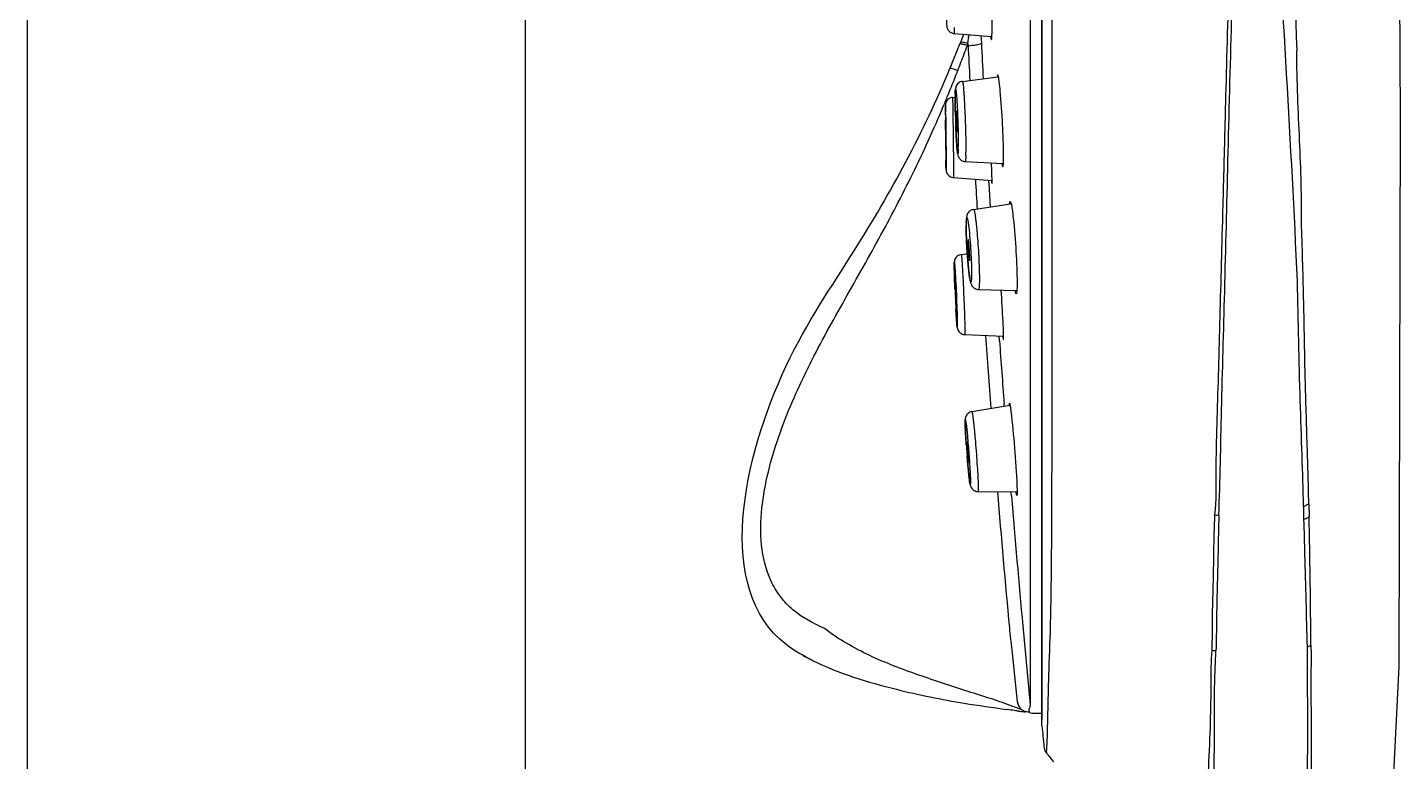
# Model space of a CAD drawing. Header units: millimetres. Extents: x 1664 to 1961, y 530 to 950.
# Drawn here: x 1847.3 to 1899.5, y 731.5 to 759.4 of the extents above; entities that cross this region are included whole.
import ezdxf

# ---------------------------------------------------------------- set-up
doc = ezdxf.new("R2010")
doc.units = ezdxf.units.MM
doc.header["$LTSCALE"] = 10
doc.header["$MEASUREMENT"] = 0
doc.layers.get('0').update_dxf_attribs({"color": 2, "linetype": 'CONTINUOUS'})
doc.layers.add('D', color=2, linetype='CONTINUOUS')

msp = doc.modelspace()

# ---------------------------------------------------------------- linework, layer by layer
at = {"color": 7, "linetype": 'Continuous'}
for p, q in [((1885.885, 836.857), (1885.885, 733.122)), ((1885.886, 732.9), (1885.886, 836.876)), ((1885.438, 836.116), (1885.438, 733.704)), ((1882.543, 759.218), (1883.975, 759.105)), ((1882.789, 758.884), (1882.768, 758.831)), ((1882.813, 758.944), (1882.789, 758.884)), ((1882.866, 759.081), (1882.813, 758.944)), ((1882.909, 759.189), (1882.866, 759.081)), ((1883.071, 758.842), (1883.106, 759.123)), ((1883.569, 759.141), (1883.583, 758.858)), ((1883.051, 758.76), (1883.071, 758.842)), ((1883.077, 758.76), (1883.051, 758.76)), ((1882.402, 757.923), (1882.387, 757.888)), ((1882.865, 757.4), (1884.215, 757.566)), ((1882.485, 756.788), (1882.587, 756.798)), ((1882.213, 756.412), (1882.213, 756.46)), ((1882.213, 756.417), (1882.213, 756.23)), ((1882.213, 756.182), (1882.213, 756.215)), ((1882.215, 755.858), (1882.215, 755.933)), ((1882.218, 755.559), (1882.215, 755.858)), ((1882.596, 756.103), (1882.596, 756.119)), ((1882.224, 755.661), (1882.223, 755.637)), ((1882.61, 755.696), (1882.609, 755.725)), ((1882.233, 754.861), (1882.233, 754.885)), ((1882.233, 754.376), (1882.234, 754.301)), ((1882.971, 754.354), (1884.404, 754.278)), ((1882.243, 754.11), (1882.243, 754.062)), ((1882.52, 753.772), (1882.519, 753.74)), ((1882.519, 753.74), (1883.991, 753.628)), ((1882.521, 753.832), (1882.52, 753.772)), ((1883.878, 753.508), (1883.872, 753.612)), ((1883.932, 752.63), (1883.878, 753.508)), ((1883.286, 752.532), (1884.694, 752.743)), ((1882.817, 750.818), (1883.048, 750.849)), ((1882.578, 749.514), (1882.576, 749.572)), ((1882.592, 749.683), (1882.591, 749.659)), ((1883.474, 749.489), (1884.911, 749.452)), ((1882.594, 749.142), (1882.594, 749.159)), ((1882.627, 748.885), (1882.629, 748.909)), ((1882.954, 747.806), (1882.95, 747.773)), ((1882.95, 747.773), (1884.429, 747.709)), ((1884.261, 747.684), (1884.259, 747.717)), ((1884.269, 747.58), (1884.261, 747.684)), ((1884.272, 747.536), (1884.269, 747.58)), ((1883.223, 744.847), (1884.669, 745.086)), ((1884.456, 745.052), (1884.449, 745.148)), ((1884.648, 745.057), (1884.648, 745.101)), ((1882.966, 744.454), (1882.967, 744.488)), ((1883.012, 743.56), (1883.01, 743.576)), ((1883.036, 743.705), (1883.034, 743.681)), ((1883.042, 743.158), (1883.04, 743.183)), ((1883.097, 742.908), (1883.1, 742.932)), ((1883.463, 741.84), (1883.456, 741.808)), ((1883.456, 741.808), (1884.943, 741.792)), ((1884.719, 741.748), (1884.715, 741.795)), ((1884.728, 741.643), (1884.719, 741.748)), ((1895.83, 741.241), (1895.84, 740.746)), ((1896.037, 741.344), (1896.05, 740.85)), ((1885.161, 736.701), (1885.438, 733.704)), ((1885, 733.46), (1884.933, 733.47)), ((1885.524, 733.388), (1885.885, 733.388)), ((1886.069, 732.029), (1886.094, 732.565)), ((1886.127, 731.784), (1886.32, 731.548)), ((1886.32, 731.548), (1886.322, 731.545))]:
    msp.add_line(p, q, dxfattribs=at)
msp.add_lwpolyline([(1896.113, 689.235), (1898.2, 709.486), (1899.475, 735.159), (1899.527, 756.003), (1899.436, 772.652), (1899.066, 786.575), (1898.716, 798.662), (1898.199, 809.371), (1897.369, 818.909), (1896.16, 827.161), (1894.571, 834.08)], dxfattribs=at)
for centre, radius, start, end in [((1882.567, 759.518), 0.3, 254.3722, 265.4014), ((1903.909, 756.449), 20.974, 172.5224, 172.6754), ((1806.563, 789.011), 81.963, 337.91755, 338.39501), ((1749.806, 809.31), 142.512, 338.81401, 339.08755), ((1811.148, 785.891), 76.851, 339.07281, 339.32658), ((1882.131, 756.253), 2.67, 69.851, 72.3281), ((1908.556, 760.858), 25.564, 184.523, 184.7088), ((2401.155, 784.53), 518.718, 182.84761, 182.99392), ((2401.754, 784.726), 518.816, 182.85791, 183.00833), ((1821.263, 783.069), 66.107, 337.6427, 337.8997), ((1835.794, 775.923), 50.27, 337.7176, 338.5281), ((1834.59, 776.398), 51.564, 338.5261, 338.8657), ((1837.104, 775.387), 48.854, 337.1863, 337.7162), ((1890.252, 756.781), 7.666, 179.0506, 179.7325), ((1890.272, 756.766), 7.686, 178.9482, 179.7129), ((1845.864, 755.537), 36.364, 0.9173, 1.2933), ((1972.338, 756.57), 90.126, 180.2159, 180.53092), ((1974.821, 756.603), 92.609, 180.26038, 180.41457), ((1918.062, 757.103), 35.48, 181.4991, 181.9987), ((1918.533, 757.117), 35.951, 181.6168, 182.2186), ((1918.378, 757.11), 35.797, 181.9914, 182.4292), ((1914.404, 756.941), 31.819, 182.429, 182.8467), ((1907.671, 756.609), 25.077, 182.853, 183.2892), ((2011.994, 756.552), 129.78, 180.74652, 180.96052), ((1987.454, 756.174), 105.236, 180.78476, 180.96434), ((1900.686, 756.211), 18.081, 183.2992, 183.7853), ((1875.018, 754.968), 7.686, 358.9482, 359.7129), ((1873.431, 754.759), 9.561, 358.9482, 359.7129), ((1882.987, 754.652), 0.298, 258.4763, 266.9466), ((1851.992, 752.889), 32.008, 1.7973, 2.5276), ((1882.542, 754.039), 0.3, 193.4979, 261.7026), ((1882.541, 754.036), 0.296, 261.6505, 265.6274), ((2407.089, 784.86), 524.662, 183.4073, 183.53164), ((1887.881, 751.927), 4.876, 178.7388, 179.7372), ((1888.01, 751.904), 5.005, 178.8981, 179.7074), ((1886.592, 751.929), 3.586, 178.3563, 178.867), ((1899.895, 752.108), 16.893, 181.6273, 182.7883), ((1904.561, 752.319), 21.563, 182.7446, 183.5999), ((1904.328, 752.299), 21.329, 183.5857, 184.3472), ((1884.817, 750.438), 2.266, 178.8859, 179.7303), ((1947.041, 752.122), 64.515, 182.2043, 182.45687), ((1950.086, 752.248), 67.563, 182.31855, 182.62031), ((1883.482, 749.786), 0.297, 264.0606, 268.5079), ((1950.724, 752.275), 68.201, 182.45269, 182.66729), ((1941.357, 751.833), 58.824, 182.62189, 182.99969), ((1946.075, 752.058), 63.548, 182.66689, 182.86615), ((1926.834, 751.085), 44.282, 182.853, 183.4542), ((1903.861, 749.725), 21.269, 183.5259, 183.7949), ((1882.963, 748.067), 0.294, 264.0884, 267.5068), ((2412.086, 785.191), 529.67, 184.05451, 184.35521), ((2410.533, 785.267), 527.612, 184.10089, 184.36085), ((1881.454, 747.696), 2.974, 0.0021, 0.1899), ((1884.602, 744.47), 1.636, 178.8958, 179.7295), ((1883.452, 744.47), 0.486, 176.3114, 177.885), ((1923.342, 746.402), 40.43, 183.9309, 184.7222), ((1923.4, 746.406), 40.488, 184.0319, 184.5657), ((1920.002, 746.123), 37.079, 184.7185, 185.0671), ((2414.112, 785.349), 531.702, 184.69799, 185.25787), ((2413.999, 785.544), 531.09, 184.7416, 185.27684), ((1882.212, 741.766), 2.731, 0.0082, 0.4047), ((1880.599, 742.321), 7.739, 240.6903, 242.5939), ((1880.913, 742.924), 8.419, 242.5806, 243.4814), ((1873.041, 652.554), 81.784, 81.69647, 81.91309), ((1876.681, 677.534), 56.541, 81.5389, 81.6903), ((1885.295, 735.439), 2.001, 261.5393, 266.3672), ((1885.295, 735.438), 2, 266.3684, 268.7835), ((1885.241, 732.918), 0.521, 82.4646, 88.7808), ((1885.241, 732.917), 0.522, 69.8518, 82.4431), ((1885.524, 733.69), 0.302, 249.8895, 269.9003), ((2409.31, 784.888), 526, 185.6722, 185.75882), ((1886.464, 732.159), 0.502, 185.7805, 198.0024)]:
    msp.add_arc(centre, radius, start, end, dxfattribs=at)
for points, start_tangent, end_tangent in [([(1894.327, 784.888), (1894.755, 775.885), (1895.579, 758.555)], (0.041656, -0.999132), (0.035227, -0.999379)), ([(1892.618, 740.897), (1892.72, 744.898), (1892.838, 749.411), (1892.964, 754.37), (1893.101, 759.706), (1893.247, 765.35), (1893.319, 768.265), (1893.397, 771.23), (1893.486, 774.236), (1893.55, 777.272), (1893.59, 778.799), (1893.644, 780.33), (1893.691, 781.864), (1893.701, 783.4)], (0.03363, 0.999434), (-0.004455, 0.99999)), ([(1893.701, 783.4), (1894.153, 774.324), (1894.699, 765.545), (1895.595, 749.799)], (0.040579, -0.999176), (0.045992, -0.998942)), ([(1893.393, 776.886), (1893.341, 774.256), (1893.267, 771.649), (1893.196, 769.071), (1893.132, 766.53), (1893.002, 761.578), (1892.874, 756.839), (1892.815, 754.564), (1892.757, 752.359), (1892.7, 750.23), (1892.645, 748.182), (1892.592, 746.221), (1892.534, 744.359), (1892.506, 742.585), (1892.453, 740.92)], (-0.01841, -0.999831), (-0.118547, -0.992948)), ([(1883.991, 759.397), (1883.973, 760.239), (1883.927, 761.244)], (0, 1), (-0.057811, 0.998328)), ([(1886.273, 749.407), (1886.272, 752.124), (1886.277, 761.109)], (-0.000255, 1), (0.000389, 1)), ([(1882.253, 759.942), (1882.261, 759.616), (1882.293, 759.396)], (0.017631, -0.999845), (0.403163, -0.915128)), ([(1882.293, 759.396), (1882.37, 759.291), (1882.487, 759.229)], (0.403163, -0.915128), (0.963192, -0.268813)), ([(1882.55, 759.448), (1882.549, 759.349), (1882.548, 759.309), (1882.548, 759.277), (1882.547, 759.251), (1882.546, 759.233), (1882.544, 759.222), (1882.543, 759.218)], (-0.010024, -0.99995), (-0.997052, 0.076735)), ([(1883.984, 759.094), (1883.987, 759.152), (1883.991, 759.397)], (0.060451, 0.998171), (0, 1)), ([(1882.789, 758.884), (1882.803, 758.894), (1882.832, 758.897), (1882.933, 758.883)], (0.367682, 0.929952), (0.974774, -0.223193)), ([(1882.933, 758.883), (1882.965, 758.875), (1883.071, 758.842)], (0.974774, -0.223193), (0.944397, -0.328807)), ([(1883.939, 759.09), (1883.946, 759.047), (1883.953, 759.016), (1883.96, 758.997), (1883.966, 758.99)], (0.152482, -0.988306), (0.989943, -0.14147)), ([(1883.966, 758.99), (1883.971, 758.996), (1883.976, 759.015), (1883.984, 759.094)], (0.989943, -0.14147), (0.060451, 0.998171)), ([(1882.768, 758.831), (1882.782, 758.835), (1882.818, 758.831), (1882.873, 758.818), (1882.942, 758.797)], (0.368243, 0.929729), (0.953145, -0.302515)), ([(1883.077, 758.76), (1883.272, 758.775), (1883.437, 758.8), (1883.546, 758.829), (1883.574, 758.844), (1883.583, 758.858)], (0.998618, 0.052563), (-0.031412, 0.999507)), ([(1895.762, 751.888), (1895.747, 753.516), (1895.688, 755.15), (1895.616, 756.817), (1895.579, 758.555)], (0.000139, 1), (-0.01229, 0.999924)), ([(1877.155, 735.391), (1876.164, 735.988), (1876.164, 746.588), (1878.764, 750.988), (1882.387, 757.888)], (-0.894764, 0.44654), (0.380969, 0.924588)), ([(1882.686, 757.806), (1882.573, 757.846), (1882.478, 757.876), (1882.413, 757.89), (1882.395, 757.891), (1882.387, 757.888)], (-0.936247, 0.351343), (-0.380964, -0.92459)), ([(1882.865, 757.4), (1882.708, 757.332), (1882.617, 757.202)], (-0.992552, -0.121822), (-0.357244, -0.934011)), ([(1882.865, 757.4), (1882.869, 757.396), (1882.874, 757.383), (1882.878, 757.361), (1882.883, 757.331), (1882.893, 757.245), (1882.904, 757.127), (1882.915, 756.98), (1882.927, 756.807), (1882.938, 756.613), (1882.948, 756.401), (1882.967, 755.946), (1882.982, 755.485), (1882.99, 755.06), (1882.992, 754.711)], (0.992422, 0.122876), (-0.005316, -0.999986)), ([(1884.206, 757.645), (1884.196, 757.628), (1884.188, 757.582)], (-0.98456, -0.175046), (-0.111685, -0.993744)), ([(1884.232, 757.579), (1884.218, 757.629), (1884.206, 757.645)], (-0.213189, 0.977011), (-0.98456, -0.175046)), ([(1884.301, 757.041), (1884.265, 757.371), (1884.232, 757.579)], (-0.094718, 0.995504), (-0.213189, 0.977011)), ([(1882.485, 756.788), (1882.341, 756.734), (1882.243, 756.616), (1882.213, 756.468)], (-0.995167, -0.098194), (-0.01643, -0.999865)), ([(1882.485, 756.788), (1882.485, 756.786), (1882.486, 756.781)], (0.988395, 0.151906), (0.074719, -0.997205)), ([(1882.486, 756.781), (1882.487, 756.766), (1882.49, 756.671)], (0.074719, -0.997205), (0.025454, -0.999676)), ([(1882.585, 756.817), (1882.585, 756.681), (1882.594, 756.175)], (-0.005316, -0.999986), (0.026109, -0.999659)), ([(1882.596, 756.119), (1882.591, 756.314), (1882.586, 756.805)], (-0.02771, 0.999616), (0.005316, 0.999986)), ([(1882.617, 757.202), (1882.592, 757.06), (1882.586, 756.908)], (-0.357244, -0.934011), (-0.016818, -0.999859)), ([(1882.587, 756.907), (1882.59, 757), (1882.592, 757.035), (1882.594, 757.061), (1882.597, 757.08), (1882.6, 757.09), (1882.603, 757.091), (1882.607, 757.084), (1882.611, 757.069), (1882.615, 757.045), (1882.62, 757.013), (1882.624, 756.973), (1882.629, 756.925), (1882.634, 756.87), (1882.644, 756.74)], (0.019445, 0.999811), (0.068824, -0.997629)), ([(1884.428, 754.569), (1884.391, 755.763), (1884.301, 757.041)], (0, 1), (-0.094718, 0.995504)), ([(1877.618, 736.607), (1876.417, 737.313), (1875.937, 737.82), (1875.579, 738.42), (1875.226, 739.77), (1875.237, 741.171), (1875.481, 742.553), (1875.88, 743.9), (1876.979, 746.485), (1878.309, 748.96), (1879.681, 751.41), (1880.975, 753.898), (1882.136, 756.445)], (-0.923464, 0.383684), (0.387752, 0.921764)), ([(1882.213, 756.46), (1882.214, 756.485), (1882.216, 756.476), (1882.217, 756.433), (1882.219, 756.357)], (0.01743, 0.999848), (0.023047, -0.999734)), ([(1882.213, 756.215), (1882.213, 756.275), (1882.213, 756.412)], (-0.003658, 0.999993), (0.005316, 0.999986)), ([(1882.49, 756.671), (1882.492, 756.568), (1882.5, 756.096)], (0.025454, -0.999676), (0.014974, -0.999888)), ([(1882.631, 756.267), (1882.629, 756.261), (1882.627, 756.242), (1882.626, 756.213), (1882.626, 756.173)], (-0.992326, -0.123653), (-0.005316, -0.999986)), ([(1882.664, 755.561), (1882.662, 755.765), (1882.658, 755.886), (1882.653, 756.005), (1882.647, 756.112), (1882.644, 756.157), (1882.641, 756.196), (1882.638, 756.226), (1882.636, 756.249), (1882.633, 756.263), (1882.631, 756.267)], (0.005316, 0.999986), (-0.992326, -0.123653)), ([(1882.644, 756.74), (1882.688, 755.819), (1882.704, 754.93)], (0.068824, -0.997629), (-0.005316, -0.999986)), ([(1882.224, 756.119), (1882.238, 754.99), (1882.243, 754.11)], (0.016938, -0.999857), (-0.005316, -0.999986)), ([(1882.5, 756.096), (1882.507, 755.571), (1882.521, 754.05)], (0.014974, -0.999888), (0.00321, -0.999995)), ([(1882.626, 756.173), (1882.628, 755.971), (1882.632, 755.85), (1882.637, 755.731), (1882.643, 755.625), (1882.646, 755.579), (1882.649, 755.54), (1882.651, 755.509), (1882.654, 755.486), (1882.657, 755.472), (1882.659, 755.468)], (-0.005316, -0.999986), (0.992425, -0.122855)), ([(1882.233, 754.885), (1882.232, 755.061), (1882.231, 755.191), (1882.23, 755.33), (1882.228, 755.46), (1882.227, 755.517), (1882.226, 755.567), (1882.225, 755.607), (1882.225, 755.636), (1882.224, 755.647), (1882.224, 755.655), (1882.224, 755.659), (1882.224, 755.661)], (0.005316, 0.999986), (-0.951222, 0.308507)), ([(1882.703, 754.827), (1882.701, 754.755), (1882.698, 754.7), (1882.696, 754.68), (1882.694, 754.663), (1882.692, 754.652), (1882.69, 754.645), (1882.687, 754.643), (1882.685, 754.646), (1882.682, 754.653), (1882.679, 754.665), (1882.676, 754.681), (1882.673, 754.703), (1882.666, 754.758), (1882.659, 754.831), (1882.652, 754.92), (1882.644, 755.023), (1882.637, 755.139), (1882.623, 755.404), (1882.61, 755.696)], (-0.019445, -0.999811), (-0.039505, 0.999219)), ([(1882.659, 755.468), (1882.661, 755.473), (1882.663, 755.492), (1882.664, 755.521), (1882.664, 755.561)], (0.992425, -0.122855), (0.005316, 0.999986)), ([(1882.644, 755.017), (1882.667, 754.739), (1882.679, 754.645), (1882.707, 754.541)], (0.066441, -0.99779), (0.395066, -0.918653)), ([(1882.243, 754.062), (1882.241, 754.037), (1882.24, 754.069), (1882.238, 754.142), (1882.232, 754.403)], (-0.01743, -0.999848), (-0.016941, 0.999856)), ([(1882.234, 754.301), (1882.239, 754.101), (1882.25, 753.969)], (0.01857, -0.999828), (0.23412, -0.972208)), ([(1882.707, 754.541), (1882.789, 754.428), (1882.928, 754.359)], (0.395066, -0.918653), (0.979958, -0.199203)), ([(1882.991, 754.583), (1882.988, 754.484), (1882.983, 754.412), (1882.978, 754.368), (1882.975, 754.357), (1882.971, 754.354)], (-0.019445, -0.999811), (-0.99866, 0.05176)), ([(1884.365, 754.264), (1884.383, 754.187), (1884.391, 754.167), (1884.398, 754.16)], (0.180109, -0.983647), (0.993909, -0.110207)), ([(1884.398, 754.16), (1884.405, 754.166), (1884.411, 754.186), (1884.421, 754.268)], (0.993909, -0.110207), (0.069766, 0.997563)), ([(1884.421, 754.268), (1884.424, 754.326), (1884.428, 754.569)], (0.069766, 0.997563), (0, 1)), ([(1882.521, 754.05), (1882.521, 753.984), (1882.521, 753.832)], (0.00321, -0.999995), (-0.005316, -0.999986)), ([(1883.991, 753.619), (1883.99, 753.672), (1883.985, 753.893)], (0, 1), (-0.030816, 0.999525)), ([(1883.966, 753.615), (1883.972, 753.571), (1883.977, 753.539), (1883.981, 753.52), (1883.984, 753.514)], (0.113203, -0.993572), (0.990386, -0.138329)), ([(1883.984, 753.514), (1883.987, 753.52), (1883.989, 753.54), (1883.99, 753.573), (1883.991, 753.619)], (0.990386, -0.138329), (0, 1)), ([(1884.66, 752.756), (1884.669, 752.81), (1884.681, 752.83)], (0.115188, 0.993344), (0.980265, 0.197686)), ([(1884.681, 752.83), (1884.697, 752.813), (1884.714, 752.756)], (0.980265, 0.197686), (0.238019, -0.971261)), ([(1884.714, 752.756), (1884.753, 752.54), (1884.796, 752.201)], (0.238019, -0.971261), (0.108933, -0.994049)), ([(1883.032, 752.298), (1883.013, 752.175), (1883.006, 752.034)], (-0.266124, -0.963939), (-0.022285, -0.999752)), ([(1883.008, 752.032), (1883.012, 752.124), (1883.015, 752.159), (1883.019, 752.186), (1883.024, 752.205), (1883.029, 752.215), (1883.034, 752.216), (1883.041, 752.209), (1883.047, 752.194), (1883.054, 752.17), (1883.062, 752.138), (1883.069, 752.098), (1883.085, 751.996), (1883.102, 751.866)], (0.028845, 0.999584), (0.117885, -0.993027)), ([(1883.286, 752.532), (1883.109, 752.438), (1883.032, 752.298)], (-0.988919, -0.148457), (-0.266124, -0.963939)), ([(1883.286, 752.532), (1883.3, 752.516), (1883.316, 752.465), (1883.334, 752.379), (1883.352, 752.262), (1883.371, 752.116), (1883.391, 751.944), (1883.41, 751.749), (1883.428, 751.538), (1883.462, 751.083), (1883.487, 750.622), (1883.503, 750.196), (1883.507, 749.847)], (0.98881, 0.149179), (-0.005316, -0.999986)), ([(1884.796, 752.201), (1884.899, 750.923), (1884.942, 749.735)], (0.108933, -0.994049), (0, -1)), ([(1883.005, 751.949), (1883.005, 751.878), (1883.009, 751.628)], (-0.005316, -0.999986), (0.028022, -0.999607)), ([(1883.208, 749.956), (1883.203, 749.854), (1883.199, 749.817), (1883.194, 749.791), (1883.189, 749.776), (1883.182, 749.771), (1883.176, 749.777), (1883.168, 749.794), (1883.152, 749.858), (1883.134, 749.963), (1883.115, 750.103), (1883.096, 750.275), (1883.078, 750.472), (1883.06, 750.687), (1883.044, 750.913), (1883.03, 751.142), (1883.011, 751.576), (1883.006, 751.929)], (-0.028845, -0.999584), (0.005316, 0.999986)), ([(1883.102, 751.866), (1883.179, 750.947), (1883.202, 750.457), (1883.209, 750.058)], (0.117885, -0.993027), (-0.005316, -0.999986)), ([(1896.038, 741.346), (1895.974, 743.711), (1895.899, 746.262), (1895.846, 748.994), (1895.762, 751.888)], (-0.022453, 0.999748), (-0.035323, 0.999376)), ([(1883.083, 751.393), (1883.079, 751.386), (1883.077, 751.368), (1883.075, 751.339), (1883.074, 751.299)], (-0.986291, -0.165017), (-0.005316, -0.999986)), ([(1883.074, 751.299), (1883.08, 751.097), (1883.086, 750.977), (1883.095, 750.858), (1883.105, 750.751), (1883.115, 750.667), (1883.12, 750.636), (1883.124, 750.613), (1883.128, 750.599), (1883.132, 750.595)], (-0.005316, -0.999986), (0.99667, -0.081542)), ([(1883.141, 750.688), (1883.136, 750.892), (1883.129, 751.013), (1883.12, 751.132), (1883.11, 751.239), (1883.1, 751.322), (1883.095, 751.353), (1883.091, 751.375), (1883.087, 751.389), (1883.083, 751.393)], (0.005316, 0.999986), (-0.986291, -0.165017)), ([(1882.817, 750.818), (1882.668, 750.755), (1882.575, 750.628), (1882.552, 750.482)], (-0.991409, -0.130796), (-0.020053, -0.999799)), ([(1882.553, 750.482), (1882.554, 750.499), (1882.555, 750.507), (1882.556, 750.508), (1882.557, 750.507), (1882.558, 750.503), (1882.559, 750.498), (1882.562, 750.481), (1882.565, 750.455), (1882.572, 750.379)], (0.041651, 0.999132), (0.079625, -0.996825)), ([(1882.817, 750.818), (1882.819, 750.814), (1882.822, 750.801), (1882.825, 750.778), (1882.828, 750.746), (1882.832, 750.706), (1882.836, 750.656), (1882.845, 750.534), (1882.855, 750.381), (1882.866, 750.202), (1882.877, 750.001), (1882.888, 749.783), (1882.91, 749.317), (1882.929, 748.849), (1882.944, 748.424), (1882.953, 748.083)], (0.988952, 0.148237), (0.02026, -0.999795)), ([(1883.06, 750.682), (1883.069, 750.567), (1883.098, 750.25)], (0.075872, -0.997118), (0.10294, -0.994688)), ([(1883.132, 750.595), (1883.136, 750.6), (1883.138, 750.618), (1883.14, 750.648), (1883.141, 750.688)], (0.99667, -0.081542), (0.005316, 0.999986)), ([(1882.576, 749.572), (1882.558, 750.1), (1882.552, 750.434)], (-0.039522, 0.999219), (0.005316, 0.999986)), ([(1882.552, 750.434), (1882.552, 750.448), (1882.553, 750.482)], (0.005316, 0.999986), (0.041651, 0.999132)), ([(1882.552, 750.449), (1882.552, 750.405), (1882.554, 750.225)], (-0.005316, -0.999986), (0.022654, -0.999743)), ([(1882.554, 750.225), (1882.558, 750.1), (1882.573, 749.641)], (0.022654, -0.999743), (0.038431, -0.999261)), ([(1882.572, 750.379), (1882.575, 750.33), (1882.588, 750.141)], (0.079625, -0.996825), (0.061388, -0.998114)), ([(1882.588, 750.141), (1882.643, 749.014), (1882.662, 748.475), (1882.668, 748.134)], (0.061388, -0.998114), (-0.005316, -0.999986)), ([(1883.098, 750.25), (1883.139, 749.919), (1883.16, 749.801), (1883.19, 749.697)], (0.10294, -0.994688), (0.363175, -0.931721)), ([(1883.209, 750.058), (1883.209, 750.031), (1883.208, 749.956)], (-0.005316, -0.999986), (-0.028845, -0.999584)), ([(1882.591, 749.659), (1882.595, 749.484), (1882.6, 749.354), (1882.606, 749.216), (1882.612, 749.085), (1882.616, 749.028), (1882.619, 748.979), (1882.621, 748.939), (1882.624, 748.909), (1882.625, 748.899), (1882.626, 748.891), (1882.627, 748.886), (1882.627, 748.884)], (-0.005316, -0.999986), (0.975865, -0.218373)), ([(1882.629, 748.909), (1882.625, 749.084), (1882.62, 749.214), (1882.614, 749.353), (1882.607, 749.483), (1882.604, 749.54), (1882.601, 749.59), (1882.598, 749.63), (1882.596, 749.659), (1882.595, 749.67), (1882.594, 749.677), (1882.593, 749.682), (1882.592, 749.684)], (0.005316, 0.999986), (-0.999956, -0.009372)), ([(1883.19, 749.697), (1883.273, 749.572), (1883.451, 749.491)], (0.363175, -0.931721), (0.994654, -0.103266)), ([(1883.505, 749.719), (1883.501, 749.62), (1883.494, 749.548), (1883.485, 749.504), (1883.474, 749.489)], (-0.028845, -0.999584), (-0.999678, 0.02539)), ([(1883.507, 749.847), (1883.507, 749.813), (1883.505, 749.719)], (-0.005316, -0.999986), (-0.028845, -0.999584)), ([(1884.422, 747.967), (1884.409, 748.269), (1884.336, 749.468)], (-0.036531, 0.999333), (-0.069501, 0.997582)), ([(1884.942, 749.735), (1884.942, 749.651), (1884.935, 749.452)], (0, -1), (-0.068574, -0.997646)), ([(1895.595, 749.799), (1895.7, 745.264), (1895.769, 743.186), (1895.828, 741.241)], (0.023959, -0.999713), (0.028335, -0.999598)), ([(1884.907, 749.323), (1884.898, 749.33), (1884.889, 749.351), (1884.867, 749.435)], (-0.996905, 0.078615), (-0.20399, 0.978973)), ([(1884.935, 749.452), (1884.924, 749.354), (1884.916, 749.33), (1884.907, 749.323)], (-0.068574, -0.997646), (-0.996905, 0.078615)), ([(1886.269, 741.761), (1886.271, 743.494), (1886.273, 749.407)], (0.001475, 0.999999), (-0.000255, 1)), ([(1882.667, 748.086), (1882.666, 748.069), (1882.664, 748.061), (1882.664, 748.06), (1882.663, 748.061), (1882.662, 748.064), (1882.66, 748.07), (1882.658, 748.087), (1882.655, 748.112), (1882.652, 748.145), (1882.648, 748.186), (1882.641, 748.291), (1882.632, 748.423), (1882.623, 748.579), (1882.613, 748.755)], (-0.041651, -0.999132), (-0.052437, 0.998624)), ([(1882.639, 748.317), (1882.654, 748.119), (1882.683, 747.964)], (0.066433, -0.997791), (0.37114, -0.928577)), ([(1882.668, 748.134), (1882.668, 748.12), (1882.667, 748.086)], (-0.005316, -0.999986), (-0.041651, -0.999132)), ([(1882.683, 747.964), (1882.779, 747.837), (1882.933, 747.775)], (0.37114, -0.928577), (0.994694, -0.102882)), ([(1882.953, 748.083), (1882.954, 748.018), (1882.956, 747.865)], (0.02026, -0.999795), (-0.005316, -0.999986)), ([(1884.428, 747.705), (1884.428, 747.757), (1884.422, 747.967)], (-0.003278, 0.999995), (-0.036531, 0.999333)), ([(1882.956, 747.865), (1882.955, 747.848), (1882.954, 747.806)], (-0.005316, -0.999986), (-0.041651, -0.999132)), ([(1884.399, 747.695), (1884.405, 747.65), (1884.411, 747.617), (1884.416, 747.597), (1884.42, 747.59)], (0.134492, -0.990915), (0.994793, -0.101916)), ([(1884.42, 747.59), (1884.424, 747.597), (1884.426, 747.616), (1884.428, 747.65), (1884.428, 747.696)], (0.994793, -0.101916), (0, 1)), ([(1883.223, 744.847), (1883.077, 744.779), (1882.989, 744.654), (1882.965, 744.502)], (-0.986579, -0.163283), (-0.019866, -0.999803)), ([(1883.223, 744.847), (1883.227, 744.843), (1883.231, 744.829), (1883.236, 744.807), (1883.242, 744.776), (1883.256, 744.687), (1883.271, 744.564), (1883.288, 744.412), (1883.307, 744.234), (1883.326, 744.033), (1883.345, 743.816), (1883.384, 743.351), (1883.417, 742.883), (1883.444, 742.458), (1883.46, 742.118)], (0.984862, 0.173338), (0.037301, -0.999304)), ([(1884.648, 745.101), (1884.651, 745.147), (1884.653, 745.159), (1884.656, 745.163)], (0.026534, 0.999648), (0.974069, 0.226253)), ([(1884.656, 745.163), (1884.66, 745.159), (1884.665, 745.146), (1884.677, 745.09)], (0.974069, 0.226253), (0.172912, -0.984937)), ([(1884.677, 745.09), (1884.684, 745.047), (1884.709, 744.861)], (0.172912, -0.984937), (0.120713, -0.992687)), ([(1884.709, 744.861), (1884.841, 743.471), (1884.935, 742.032)], (0.120713, -0.992687), (0.042108, -0.999113)), ([(1882.965, 744.478), (1882.965, 744.431), (1882.971, 744.241)], (-0.005316, -0.999986), (0.041965, -0.999119)), ([(1882.971, 744.252), (1882.969, 744.313), (1882.966, 744.454)], (-0.04005, 0.999198), (0.005316, 0.999986)), ([(1882.967, 744.502), (1882.969, 744.518), (1882.97, 744.524), (1882.972, 744.527), (1882.973, 744.528), (1882.975, 744.527), (1882.976, 744.523), (1882.978, 744.518), (1882.983, 744.501), (1882.988, 744.475), (1882.993, 744.441), (1882.999, 744.4)], (0.065713, 0.997839), (0.135769, -0.990741)), ([(1883.01, 743.576), (1882.997, 743.769), (1882.971, 744.252)], (-0.069817, 0.99756), (-0.04005, 0.999198)), ([(1882.971, 744.241), (1882.977, 744.11), (1883.006, 743.63)], (0.041965, -0.999119), (0.068442, -0.997655)), ([(1882.999, 744.4), (1883.051, 743.92), (1883.109, 743.238), (1883.152, 742.579), (1883.164, 742.327), (1883.167, 742.159)], (0.135769, -0.990741), (-0.005316, -0.999986)), ([(1883.034, 743.681), (1883.041, 743.506), (1883.05, 743.376), (1883.06, 743.238), (1883.072, 743.108), (1883.077, 743.051), (1883.082, 743.002), (1883.087, 742.962), (1883.091, 742.932), (1883.095, 742.914), (1883.097, 742.908)], (-0.005316, -0.999986), (0.990962, -0.134143)), ([(1883.1, 742.932), (1883.092, 743.107), (1883.084, 743.237), (1883.073, 743.376), (1883.062, 743.506), (1883.056, 743.563), (1883.051, 743.612), (1883.046, 743.652), (1883.042, 743.681), (1883.039, 743.699), (1883.036, 743.705)], (0.005316, 0.999986), (-0.995199, -0.097869)), ([(1883.166, 742.111), (1883.161, 742.085), (1883.151, 742.111), (1883.138, 742.188), (1883.122, 742.313), (1883.103, 742.48), (1883.083, 742.683), (1883.062, 742.912), (1883.042, 743.158)], (-0.065713, -0.997839), (-0.080193, 0.996779)), ([(1883.068, 742.848), (1883.08, 742.72), (1883.113, 742.386)], (0.088456, -0.99608), (0.10963, -0.993972)), ([(1883.113, 742.386), (1883.135, 742.201), (1883.156, 742.074)], (0.10963, -0.993972), (0.207796, -0.978172)), ([(1883.167, 742.159), (1883.167, 742.145), (1883.166, 742.111)], (-0.005316, -0.999986), (-0.065713, -0.997839)), ([(1883.156, 742.074), (1883.16, 742.059), (1883.18, 741.995)], (0.207796, -0.978172), (0.396554, -0.918011)), ([(1883.18, 741.995), (1883.283, 741.865), (1883.456, 741.808)], (0.396554, -0.918011), (0.999944, -0.010593)), ([(1883.46, 742.118), (1883.462, 742.052), (1883.465, 741.9)], (0.037301, -0.999304), (-0.005316, -0.999986)), ([(1883.465, 741.9), (1883.465, 741.882), (1883.463, 741.84)], (-0.005316, -0.999986), (-0.065713, -0.997839)), ([(1884.933, 741.66), (1884.928, 741.667), (1884.922, 741.689), (1884.915, 741.726), (1884.906, 741.776)], (-0.99843, 0.05601), (-0.152467, 0.988309)), ([(1884.942, 741.766), (1884.942, 741.72), (1884.94, 741.686), (1884.937, 741.666), (1884.933, 741.66)], (0, -1), (-0.99843, 0.05601)), ([(1884.935, 742.032), (1884.938, 741.959), (1884.942, 741.785)], (0.042108, -0.999113), (0.00692, -0.999976)), ([(1886.115, 733.374), (1886.153, 734.815), (1886.214, 736.714), (1886.252, 739.025), (1886.269, 741.761)], (0.021495, 0.999769), (0.001475, 0.999999)), ([(1896.038, 741.346), (1895.995, 741.309), (1895.828, 741.241)], (-0.695819, -0.718218), (-0.987001, -0.160716)), ([(1892.453, 740.92), (1892.416, 739.518), (1892.398, 738.511), (1892.372, 737.549), (1892.36, 736.636), (1892.347, 735.77)], (-0.047653, -0.998864), (-0.034094, -0.999419)), ([(1892.618, 740.897), (1892.453, 740.92)], (-0.998409, -0.056385), (-0.944788, 0.327684)), ([(1892.618, 740.897), (1892.586, 739.493), (1892.554, 738.162), (1892.527, 736.913), (1892.504, 735.75)], (-0.03229, -0.999479), (-0.046822, -0.998903)), ([(1896.049, 740.849), (1896.006, 740.813), (1895.842, 740.747)], (-0.704828, -0.709378), (-0.986917, -0.161228)), ([(1895.842, 740.747), (1895.878, 739.413), (1895.97, 735.895)], (0.026684, -0.999644), (0.021799, -0.999762)), ([(1896.11, 735.951), (1896.095, 738.242), (1896.049, 740.848)], (0.005004, 0.999987), (-0.021833, 0.999762)), ([(1884.783, 733.64), (1883.978, 733.922), (1883.075, 734.208), (1882.147, 734.509), (1881.209, 734.829), (1879.346, 735.569), (1878.452, 736.038), (1877.618, 736.607)], (-0.940706, 0.339222), (-0.77746, 0.628932)), ([(1884.648, 736.625), (1884.738, 735.787), (1884.95, 733.821)], (0.10971, -0.993964), (0.109671, -0.993968)), ([(1895.97, 735.895), (1895.93, 727.19), (1895.506, 714.766), (1895.15, 708.431), (1894.682, 702.105), (1893.424, 689.484)], (0.009946, -0.999951), (-0.115608, -0.993295)), ([(1896.11, 735.951), (1896.122, 735.174), (1896.115, 734.297), (1896.126, 733.341), (1896.133, 732.303), (1896.131, 731.179), (1896.128, 729.962), (1896.124, 728.652), (1896.111, 727.254), (1896.059, 724.269), (1895.979, 721.149), (1895.871, 717.981), (1895.734, 714.804), (1895.576, 711.626), (1895.386, 708.45), (1894.92, 702.106), (1894.351, 695.772), (1893.672, 689.449)], (0.087906, -0.996129), (-0.115073, -0.993357)), ([(1896.11, 735.951), (1895.97, 735.895)], (-0.834079, -0.551645), (-0.983251, -0.182257)), ([(1877.155, 735.391), (1880.354, 734.29), (1882.935, 733.761), (1884.546, 733.525)], (0.894763, -0.44654), (0.99003, -0.140853)), ([(1892.347, 735.77), (1892.31, 734.509), (1892.287, 733.043), (1892.219, 731.336), (1892.175, 730.397), (1892.133, 729.405), (1892.091, 728.357), (1892.035, 727.253), (1891.972, 726.098), (1891.906, 724.899), (1891.748, 722.419), (1891.545, 719.888)], (-0.088769, -0.996052), (-0.084648, -0.996411)), ([(1891.874, 719.841), (1892.076, 722.366), (1892.226, 724.838), (1892.283, 726.033), (1892.337, 727.186), (1892.38, 728.294), (1892.4, 729.351), (1892.415, 730.353), (1892.435, 731.301), (1892.456, 733.021), (1892.456, 733.788), (1892.458, 734.491), (1892.504, 735.751)], (0.085349, 0.996351), (0.045162, 0.99898)), ([(1892.504, 735.751), (1892.462, 735.749), (1892.347, 735.77)], (-0.996898, -0.078703), (-0.945956, 0.324295)), ([(1884.95, 733.821), (1884.963, 733.751), (1885.05, 733.584)], (0.12075, -0.992683), (0.624006, -0.781419)), ([(1885.134, 733.502), (1884.985, 733.566), (1884.783, 733.64)], (-0.887242, 0.461305), (-0.940706, 0.339222)), ([(1885.05, 733.584), (1885.085, 733.544)], (0.624006, -0.781419), (0.703813, -0.710385)), ([(1885.085, 733.544), (1885.134, 733.502)], (0.703813, -0.710385), (0.814391, -0.580317)), ([(1885.195, 733.466), (1885.181, 733.474), (1885.134, 733.502)], (-0.881847, 0.471535), (-0.829682, 0.558237)), ([(1885.237, 733.445), (1885.228, 733.449), (1885.195, 733.466)], (-0.911344, 0.411645), (-0.881847, 0.471535)), ([(1885.252, 733.438), (1885.251, 733.439), (1885.237, 733.445)], (0.99984, -0.017877), (-0.911344, 0.411645)), ([(1885.408, 733.585), (1885.391, 733.482), (1885.408, 733.425)], (-0.404761, -0.914422), (0.591589, -0.806239)), ([(1885.438, 733.704), (1885.408, 733.585)], (0.08088, -0.996724), (-0.495926, -0.868365)), ([(1885.408, 733.425), (1885.415, 733.416), (1885.424, 733.407), (1885.425, 733.405), (1885.42, 733.406)], (0.591589, -0.806239), (-0.940113, 0.340864)), ([(1886.094, 732.565), (1886.1, 732.74), (1886.115, 733.374)], (0.036855, 0.999321), (0.021495, 0.999769)), ([(1886.093, 731.822), (1885.987, 732.004)], (-0.67392, 0.738805), (-0.309271, 0.950974)), ([(1886.093, 731.822), (1886.069, 731.888), (1886.069, 732.029)], (-0.676785, 0.73618), (0.042605, 0.999092)), ([(1886.093, 731.822), (1886.127, 731.784)], (0.673918, -0.738806), (0.650729, -0.75931))]:
    msp.add_spline(points, degree=3, dxfattribs=dict(at, start_tangent=start_tangent, end_tangent=end_tangent))
at = {"layer": 'D'}
for p, q in [((1866.244, 599.29), (1866.244, 853.212)), ((1847.3, 593.391), (1847.3, 781.933))]:
    msp.add_line(p, q, dxfattribs=at)

doc.saveas('drawing.dxf')
